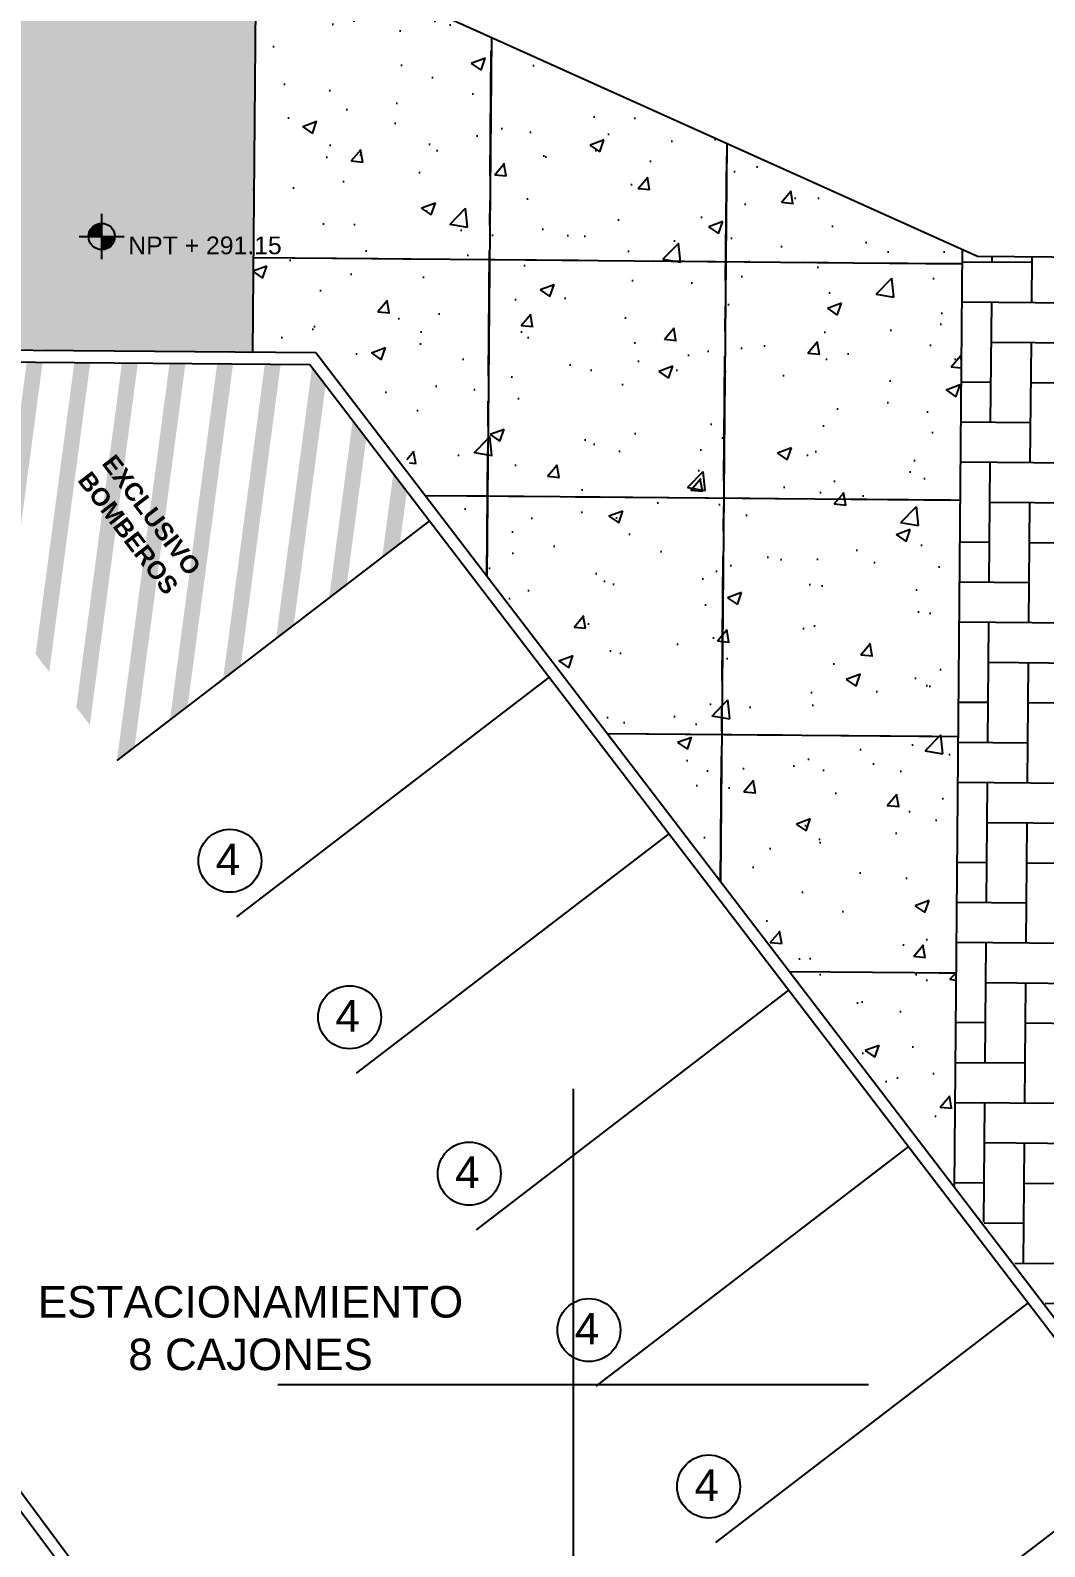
# Model space of a CAD drawing. Header units: millimetres. Extents: x 793 to 3159, y 750 to 2095.
# Drawn here: x 1220.16 to 1233.04, y 923.82 to 943.06 of the extents above; entities that cross this region are included whole.
import ezdxf

# ---------------------------------------------------------------- set-up
doc = ezdxf.new("R2010")
doc.units = ezdxf.units.MM
doc.linetypes.add('CENTER', pattern=[50.8, 31.75, -6.35, 6.35, -6.35])
doc.linetypes.add('CONTINUA', pattern=[0])
for name, color, linetype in [('A-BANQUETA', 8, 'Continuous'), ('A-NIVEL', 4, 'Continuous'), ('A-PISOS', 252, 'Continuous'), ('A-PROY', 252, 'Continuous'), ('A-TEXTO', 2, 'Continuous'), ('poligono real existente', 210, 'Continuous'), ('RETUTM01', 8, 'Continuous')]:
    doc.layers.add(name, color=color, linetype=linetype)
doc.layers.add('JUNTA DE AISLAMIENTO', color=7, linetype='Continuous', true_color=0x22d6dd)
doc.layers.add('JUNTA DE CONTROL', color=7, linetype='Continuous', true_color=0xf43e0b)
doc.styles.add('kobalt', font='arial.ttf', dxfattribs={"height": 0.15})
doc.styles.get("Standard").update_dxf_attribs({"font": 'arial.ttf'})
doc.linetypes.add('RAYACONTX', pattern='A,0.8,["X",Standard,S=0.08,R=0,X=0.025,Y=-0.04],0', length=0.8)
pattern_1 = [(90, (-2174.8441, -711.9263), (-0.508, 0.508), [1.524, -0.508]), (180, (-2174.8441, -711.4183), (-0.508, 0.508), [1.524, -0.508])]
pattern_2 = [(50, (-2174.8441, -711.9263), (1.8218467, -0.1593909), [0.1905, -2.0955]), (355, (-2174.8441, -711.9263), (-0.3524342, 1.9105685), [0.1524, -1.6764058]), (100.451445, (-2174.6923, -711.9396), (1.4694125, 1.7511775), [0.1619001, -1.7809024]), (46.1842, (-2174.844, -711.4183), (2.7107904, -0.4204233), [0.28575, -3.14325]), (96.63556, (-2174.6182, -711.4533), (2.3740413, 2.4742612), [0.2428502, -2.671356]), (351.18415, (-2174.844, -711.4183), (2.3740413, 2.4742612), [0.2285997, -2.5145973]), (21, (-2174.5901, -711.5453), (1.5161439, -1.022652), [0.1905, -2.0955]), (326, (-2174.5901, -711.5453), (0.6180203, 1.8418797), [0.1524, -1.6764]), (71.451445, (-2174.4638, -711.6305), (2.1341642, 0.8192277), [0.1619001, -1.7808994]), (37.5, (-2174.8441, -711.9263), (0.03088603, 0.84555039), [0, -1.65608, 0, -1.7018, 0, -1.68275]), (7.5, (-2174.8441, -711.9263), (0.66819663, 1.00180575), [0, -0.97028, 0, -1.61798, 0, -0.64135]), (327.5, (-2175.4105, -711.9263), (1.35590595, -0.05728744), [0, -0.635, 0, -1.9812, 0, -2.6289]), (317.5, (-2175.6645, -711.9263), (1.4812918, 0.2542649), [0, -0.8255, 0, -1.31572, 0, -1.8669])]

# ---------------------------------------------------------------- blocks, each defined once
blk = doc.blocks.new('A$C6A1540C3')
at = {"layer": 'RETUTM01', "color": 8, "linetype": 'Continuous'}
for p, q in [((3.75, 7.5), (3.75, 0)), ((0, 3.75), (7.5, 3.75))]:
    blk.add_line(p, q, dxfattribs=at)
blk = doc.blocks.new('A$C15914C01')
at = {"layer": 'A-PISOS', "linetype": 'CONTINUA', "ltscale": 0.5}
h = blk.add_hatch(dxfattribs=at)
h.set_pattern_fill('AR-HBONE', color=250, scale=0.005, angle=45)
h.set_pattern_definition(pattern_1)
h.paths.add_polyline_path([(43.817, -45.957), (40.817, -45.957), (40.822, -50.34), (43.822, -50.368)])
h.paths.add_polyline_path([(40.929, -0.996), (40.932, 4.01), (40.936, 41.58), (43.817, 41.579), (43.817, 43.579), (40.817, 43.579), (40.817, -13.855), (43.817, -13.855), (43.817, -6.705), (41.128, -6.705), (41.128, -4.905), (43.817, -4.905), (43.817, -3.605), (43.817, -0.996)])
h = blk.add_hatch(dxfattribs=at)
h.set_pattern_fill('AR-CONC', color=250, scale=0.01)
h.set_pattern_definition(pattern_2)
h.paths.add_polyline_path([(46.817, -52.153), (46.18, -52.153), (46.817, -52.985)])
h.paths.add_polyline_path([(46.817, -49.153), (43.817, -49.153), (43.817, -50.351), (44.62, -50.353), (46.18, -52.153), (46.817, -52.153)])
h.paths.add_polyline_path([(46.817, -46.339), (45.949, -45.957), (43.817, -45.957), (43.817, -49.153), (46.817, -49.153)])
h = blk.add_hatch(dxfattribs=at)
h.set_pattern_fill('AR-CONC', color=250, scale=0.01)
h.set_pattern_definition(pattern_2)
h.paths.add_polyline_path([(49.817, -47.657), (46.817, -46.339), (46.817, -53.171), (49.817, -57.019)])
h = blk.add_hatch(dxfattribs=at)
h.set_pattern_fill('AR-CONC', color=250, scale=0.01)
h.set_pattern_definition(pattern_2)
h.paths.add_polyline_path([(52.817, -58.153), (50.7, -58.153), (52.817, -60.821)])
h.paths.add_polyline_path([(52.817, -55.153), (49.817, -55.153), (49.817, -57.019), (50.7, -58.153), (52.817, -58.153)])
h.paths.add_polyline_path([(52.817, -52.153), (49.817, -52.153), (49.817, -55.153), (52.817, -55.153)])
h.paths.add_polyline_path([(52.817, -49.153), (49.817, -49.153), (49.817, -52.153), (52.817, -52.153)])
h.paths.add_polyline_path([(52.817, -48.976), (49.817, -47.657), (49.817, -49.153), (52.817, -49.153)])
h = blk.add_hatch(dxfattribs=at)
h.set_pattern_fill('AR-HBONE', color=250, scale=0.005, angle=45)
h.set_pattern_definition(pattern_1)
h.paths.add_polyline_path([(55.817, -49.061), (53.012, -49.061), (52.817, -48.976), (52.817, -60.821), (55.817, -64.716), (55.817, -57.092), (54.128, -55.051), (55.817, -55.036)])
at = {"layer": 'A-PISOS', "color": 250, "linetype": 'CONTINUA', "ltscale": 0.5}
for p, q in [((43.817, -45.957), (43.817, -50.353)), ((46.817, -46.339), (46.817, -53.171)), ((49.817, -47.657), (49.817, -57.019)), ((52.817, -48.976), (52.817, -60.868)), ((43.817, -49.153), (46.817, -49.153)), ((46.817, -49.153), (52.817, -49.153)), ((46.023, -52.153), (46.817, -52.153)), ((46.817, -52.153), (52.817, -52.153)), ((48.362, -55.153), (52.817, -55.153)), ((50.7, -58.153), (52.817, -58.153))]:
    blk.add_line(p, q, dxfattribs=at)
blk = doc.blocks.new('NIVEL')
for p, q in [((0, -0.255), (0, 0.255)), ((-0.255, 0), (0.255, 0)), ((-0.148, 0), (0, 0.148)), ((-0.148, 0.01), (-0.01, 0.148)), ((-0.147, 0.02), (-0.02, 0.147)), ((-0.145, 0.032), (-0.032, 0.145)), ((-0.142, 0.045), (-0.045, 0.142)), ((-0.139, 0), (0, 0.139)), ((-0.136, 0.06), (-0.06, 0.136)), ((-0.129, 0), (0, 0.129)), ((-0.125, 0.08), (-0.08, 0.125)), ((-0.12, 0), (0, 0.12)), ((-0.111, 0), (0, 0.111)), ((-0.101, 0), (0, 0.101)), ((-0.092, 0), (0, 0.092)), ((-0.082, 0), (0, 0.082)), ((-0.073, 0), (0, 0.073)), ((-0.063, 0), (0, 0.063)), ((-0.054, 0), (0, 0.054)), ((-0.044, 0), (0, 0.044)), ((-0.035, 0), (0, 0.035)), ((-0.025, 0), (0, 0.025)), ((-0.016, 0), (0, 0.016)), ((-0.006, 0), (0, 0.006)), ((0, -0.003), (0.003, 0)), ((0, -0.012), (0.012, 0)), ((0, -0.022), (0.022, 0)), ((0, -0.031), (0.031, 0)), ((0, -0.041), (0.041, 0)), ((0, -0.05), (0.05, 0)), ((0, -0.06), (0.06, 0)), ((0, -0.069), (0.069, 0)), ((0, -0.079), (0.079, 0)), ((0, -0.088), (0.088, 0)), ((0, -0.098), (0.098, 0)), ((0, -0.107), (0.107, 0)), ((0, -0.117), (0.117, 0)), ((0, -0.126), (0.126, 0)), ((0, -0.135), (0.135, 0)), ((0, -0.145), (0.145, 0)), ((0.006, -0.148), (0.148, -0.006)), ((0.016, -0.148), (0.148, -0.016)), ((0.027, -0.146), (0.146, -0.027)), ((0.04, -0.143), (0.143, -0.04)), ((0.054, -0.138), (0.138, -0.054)), ((0.072, -0.13), (0.13, -0.072))]:
    blk.add_line(p, q)
blk.add_circle((0, 0), 0.148)
blk = doc.blocks.new('A$C3E6A45EC')
at = {"layer": 'JUNTA DE CONTROL', "linetype": 'CENTER', "ltscale": 0.05}
for p, q in [((46.602, -52.65), (46.661, -45.818)), ((49.569, -56.524), (49.65, -47.163)), ((43.637, -48.606), (52.637, -48.684)), ((45.818, -51.625), (52.611, -51.684)), ((48.13, -54.646), (52.585, -54.684)), ((50.443, -57.666), (52.559, -57.684))]:
    blk.add_line(p, q, dxfattribs=at)

msp = doc.modelspace()

# ---------------------------------------------------------------- hatches: boundary and pattern name
at = {"linetype": 'CONTINUA', "transparency": 33554687}
h = msp.add_hatch(color=250, dxfattribs=at)
h.dxf.hatch_style = 1
h.paths.add_polyline_path([(1217.90359, 938.87961, -0.03349851), (1217.70686, 938.91747), (1217.65303, 938.51182), (1217.82498, 938.28724)])
h.paths.add_polyline_path([(1218.50686, 938.86465), (1218.30534, 938.86636), (1218.16887, 937.83808), (1218.34082, 937.6135)])
h.paths.add_polyline_path([(1219.11144, 938.8595), (1218.90991, 938.86121), (1218.68472, 937.16434), (1218.85667, 936.93976)])
h.paths.add_polyline_path([(1219.71602, 938.85435), (1219.51449, 938.85607), (1219.20057, 936.49061), (1219.37252, 936.26603)])
h.paths.add_polyline_path([(1220.3206, 938.8492), (1220.11907, 938.85092), (1219.71642, 935.81687), (1219.88837, 935.59229)])
h.paths.add_polyline_path([(1220.92517, 938.84405), (1220.72365, 938.84577), (1220.23227, 935.14313), (1220.40422, 934.91855)])
h.paths.add_polyline_path([(1221.52975, 938.83891), (1221.32822, 938.84062), (1220.74812, 934.4694), (1220.92007, 934.24482)])
h.paths.add_polyline_path([(1222.13433, 938.83376), (1221.9328, 938.83547), (1221.26397, 933.79566), (1221.48854, 933.96761)])
h.paths.add_polyline_path([(1222.7389, 938.82861), (1222.53738, 938.83033), (1221.93769, 934.31151), (1222.16226, 934.48346)])
h.paths.add_polyline_path([(1223.34348, 938.82346), (1223.14196, 938.82518), (1222.61141, 934.82736), (1222.83598, 934.99931)])
h.paths.add_polyline_path([(1223.91372, 938.55954), (1223.74177, 938.78411), (1223.28513, 935.34321), (1223.5097, 935.51516)])
h.paths.add_polyline_path([(1224.42957, 937.88582), (1224.25762, 938.11039), (1223.95884, 935.85906), (1224.18342, 936.03102)])
h.paths.add_polyline_path([(1224.94542, 937.2121), (1224.77347, 937.43668), (1224.63256, 936.37492), (1224.85714, 936.54687)])

# ---------------------------------------------------------------- linework, layer by layer
at = {"layer": 'A-BANQUETA', "linetype": 'CONTINUA', "ltscale": 0.5}
for p, q in [((1206.74133, 942.33257, 292.081), (1224.45829, 918.59969, 292.081)), ((1206.62113, 942.24284, 292.081), (1224.35032, 918.4969, 292.081))]:
    msp.add_line(p, q, dxfattribs=at)
at = {"layer": 'A-PROY', "linetype": 'CONTINUA', "ltscale": 0.5}
for p, q in [((1218.07471, 938.86833, 292.303), (1223.71405, 938.82031, 293.72089)), ((1223.71405, 938.82031, 293.72089), (1235.87279, 922.9406, 293.72089)), ((1223.78865, 938.96962, 293.72089), (1236.08027, 922.91635, 293.72089)), ((1225.2339, 936.83534, 293.72089), (1221.26397, 933.79566, 293.72089)), ((1226.75374, 934.85038, 293.72089), (1222.78381, 931.8107, 293.72089)), ((1228.27358, 932.86542, 293.72089), (1224.30365, 929.82573, 293.72089)), ((1229.79342, 930.88045, 293.72089), (1225.82349, 927.84077, 293.72089)), ((1231.31326, 928.89549, 293.72089), (1227.34333, 925.8558, 293.72089)), ((1232.8331, 926.91052, 293.72089), (1228.86318, 923.87084, 293.72089)), ((1234.35295, 924.92556, 293.72089), (1230.38302, 921.88588, 293.72089))]:
    msp.add_line(p, q, dxfattribs=at)
at = {"layer": 'A-PROY', "linetype": 'CONTINUA', "ltscale": 0.5, "elevation": 293.72089}
msp.add_lwpolyline([(1179.3582, 988.78314), (1184.23707, 982.29569), (1216.97483, 939.60151, 0.23006344), (1218.14863, 939.01764), (1223.78865, 938.96962)], format="xyb", dxfattribs=at)
at = {"layer": 'A-TEXTO'}
for centre in [(1222.69813, 932.52157, -292.89587), (1224.21798, 930.53661, -292.89587), (1225.73782, 928.55165, -292.89587), (1227.25766, 926.56668, -292.89587), (1228.7775, 924.58172, -292.89587)]:
    msp.add_circle(centre, 0.4, dxfattribs=at)
at = {"layer": 'JUNTA DE AISLAMIENTO', "linetype": 'RAYACONTX', "elevation": 293.72089}
msp.add_lwpolyline([(1242.1793, 923.20825), (1233.25562, 934.19013), (1251.78637, 934.19013), (1251.9548, 934.32756), (1252.02507, 934.25711), (1252.94716, 935.00949), (1252.88457, 935.0862), (1253.11701, 935.27586), (1253.36989, 934.96594), (1259.48008, 939.95154), (1256.19053, 939.98099), (1256.2127, 942.53089), (1250.93725, 942.57676), (1250.91508, 940.02694), (1242.3654, 940.10127), (1242.38756, 942.65014), (1238.81269, 942.68122), (1238.79052, 940.13131), (1232.19077, 940.18869), (1225.15529, 943.35397), (1216.46758, 943.4295), (1208.10005, 954.35951)], dxfattribs=at)

# ---------------------------------------------------------------- block references
at = {"layer": 'A-NIVEL', "linetype": 'CONTINUA', "xscale": 1.125, "yscale": 1.125, "zscale": 1.125}
msp.add_blockref('NIVEL', (1221.07122, 940.44373, -292.89587), dxfattribs=at)
msp.add_blockref('NIVEL', (1221.07122, 940.44373, -292.89587), dxfattribs=at)
at = {"layer": 'A-TEXTO', "linetype": 'CONTINUA', "ltscale": 0.5}
msp.add_blockref('A$C3E6A45EC', (1179.3582, 988.78314, 293.72089), dxfattribs=at)
at = {"layer": 'JUNTA DE CONTROL', "linetype": 'CENTER', "ltscale": 0.05, "rotation": 359.5035917933524}
msp.add_blockref('A$C15914C01', (1179.60612, 989.70753, 293.72089), dxfattribs=at)
at = {"layer": 'poligono real existente'}
msp.add_blockref('A$C6A1540C3', (1223.30715, 922.1269), dxfattribs=at)

# ---------------------------------------------------------------- texts
at = {"layer": 'A-TEXTO', "insert": (1221.40812, 940.44325, -292.89587), "char_height": 0.225, "attachment_point": 1, "style": 'kobalt'}
msp.add_mtext_dynamic_manual_height_columns('NPT + 291.15', width=62.3352715, gutter_width=1.5, heights=[0], dxfattribs=at)
at = {"layer": 'A-TEXTO', "transparency": 33554687, "insert": (1220.98788, 938.03177, -292.89587), "char_height": 0.225, "attachment_point": 1, "rotation": 307.440457, "style": 'kobalt'}
msp.add_mtext_dynamic_manual_height_columns('\\pxqc;{\\fArial|b1|i0|c0|p34;EXCLUSIVO \\PBOMBEROS}', width=2.6539033, gutter_width=1.5, heights=[0], dxfattribs=at)
at = {"layer": 'A-TEXTO', "char_height": 0.4, "attachment_point": 1, "style": 'kobalt'}
for s, insert, width in [('\\pxqc;4', (1221.11845, 932.73952, -292.89587), 3.1111909), ('\\pxqc;4', (1222.63829, 930.75456, -292.89587), 3.1111909), ('\\pxqc;4', (1224.15813, 928.76959, -292.89587), 3.1111909), ('\\pxqc;ESTACIONAMIENTO \\P8 CAJONES', (1220.75419, 927.12561, -292.89587), 4.412093), ('\\pxqc;4', (1225.67797, 926.78463, -292.89587), 3.1111909), ('\\pxqc;4', (1227.19781, 924.79967, -292.89587), 3.1111909)]:
    msp.add_mtext(s, dxfattribs=dict(at, insert=insert, width=width))

doc.saveas('drawing.dxf')
